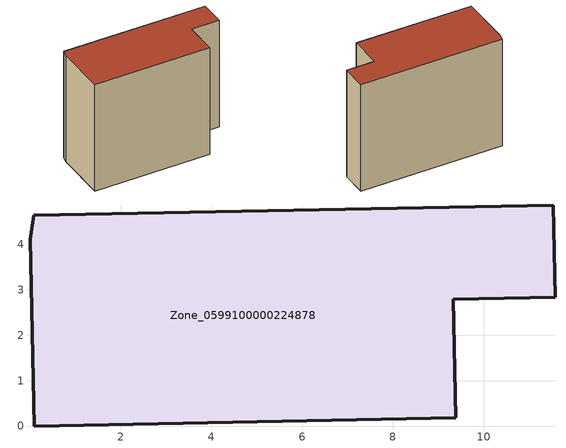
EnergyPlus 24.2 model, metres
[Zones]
Zone_0599100000224878
 floor ground (C_G): 0.01,4.11 0.08,4.64 11.54,4.87 11.58,2.83 9.34,2.8 9.38,0.19 0.09,0 z0
 wall outside (C_F): 11.58,2.83 11.54,4.87 0.08,4.64 0.01,4.11 0.09,0 9.38,0.19 9.34,2.8 11.58,2.83 z0:9.16
 roof outside (C_R): 0.08,4.64 0.01,4.11 0.09,0 9.38,0.19 9.34,2.8 11.58,2.83 11.54,4.87 z9.16
[BUILDING]
Pand.0599100000224878: North Axis=0; Terrain=City; Loads Convergence Tolerance Value=0.04; Temperature Convergence Tolerance Value=0.4; Solar Distribution=FullExterior; Maximum Number of Warmup Days=25; Minimum Number of Warmup Days=1
[Site:Location]
Rotterdam.The.Hague.AP_ZH_NLD Design_Conditions: Latitude=51.96; Longitude=4.45; Time Zone=1; Elevation=-4.5
[SITE:GROUNDTEMPERATURE:BUILDINGSURFACE]
18, 18, 18, 18, 18, 18, 18, 18, 18, 18, 18, 18
[MATERIAL] Thermal Absorptance=0.9; Solar Absorptance=0.7; Visible Absorptance=0.7
Name | Roughness | Thickness | Conductivity | Density | Specific Heat
G.TI.1946 | MediumSmooth | 0.15 | 1 | 540 | 1210
F.TI.1946 | Rough | 0.3 | 0.857143 | 1920 | 840
R.TI.1946 | MediumRough | 0.2 | 0.1 | 1500 | 1000
[CONSTRUCTION]
C_G: G.TI.1946
C_F: F.TI.1946
C_R: R.TI.1946
[ZONE]
Zone_0599100000224878: Type=1; Multiplier=1; Ceiling Height=Autocalculate; Volume=Autocalculate; Floor Area=autocalculate; Part of Total Floor Area=Yes
[ZONEINFILTRATION:DESIGNFLOWRATE]
Infil_Zone_0599100000224878: Zone or ZoneList or Space or SpaceList=Zone_0599100000224878; Schedule=AlwaysOn; Design Flow Rate Calculation Method=Flow/Area; Flow Rate per Floor Area=0.003; Constant Term Coefficient=1; Temperature Term Coefficient=0; Velocity Term Coefficient=0; Velocity Squared Term Coefficient=0
[HVACTEMPLATE:ZONE:IDEALLOADSAIRSYSTEM]
Zone_0599100000224878: Maximum Heating Supply Air Temperature=50; Minimum Cooling Supply Air Temperature=13; Maximum Heating Supply Air Humidity Ratio=0.0156; Minimum Cooling Supply Air Humidity Ratio=0.0077; Heating Limit=NoLimit; Cooling Limit=NoLimit; Dehumidification Control Type=ConstantSensibleHeatRatio; Cooling Sensible Heat Ratio=0.7; Dehumidification Setpoint=60; Humidification Control Type=None; Humidification Setpoint=30; Outdoor Air Method=None; Outdoor Air Flow Rate per Person=0.00944; Outdoor Air Flow Rate per Zone Floor Area=0; Outdoor Air Flow Rate per Zone=0; Demand Controlled Ventilation Type=None; Outdoor Air Economizer Type=NoEconomizer; Heat Recovery Type=None; Sensible Heat Recovery Effectiveness=0.7; Latent Heat Recovery Effectiveness=0.65
[ZONECONTROL:THERMOSTAT]
ThermostatControl_Zone_0599100000224878: Zone or ZoneList=Zone_0599100000224878; Control Type Schedule=DualSetpointControlType; Control 1=Thermostat_Zone_0599100000224878; Temperature Difference Between Cutout And Setpoint=0
[THERMOSTATSETPOINT:DUALSETPOINT]
Thermostat_Zone_0599100000224878: Heating Setpoint Temperature Schedule=HeatingSetpoint_Zone_0599100000224878; Cooling Setpoint Temperature Schedule=CoolingSetpoint_Zone_0599100000224878
[SCHEDULE:COMPACT]
HeatingSetpoint_Zone_0599100000224878: Through: 12/31, For: AllDays, Until: 24:00, 21
CoolingSetpoint_Zone_0599100000224878: Through: 12/31, For: AllDays, Until: 24:00, 24
DualSetpointControlType: Through: 12/31, For: AllDays, Until: 24:00, 4
AlwaysOn: Through: 12/31, For: AllDays, Until: 24:00, 1
